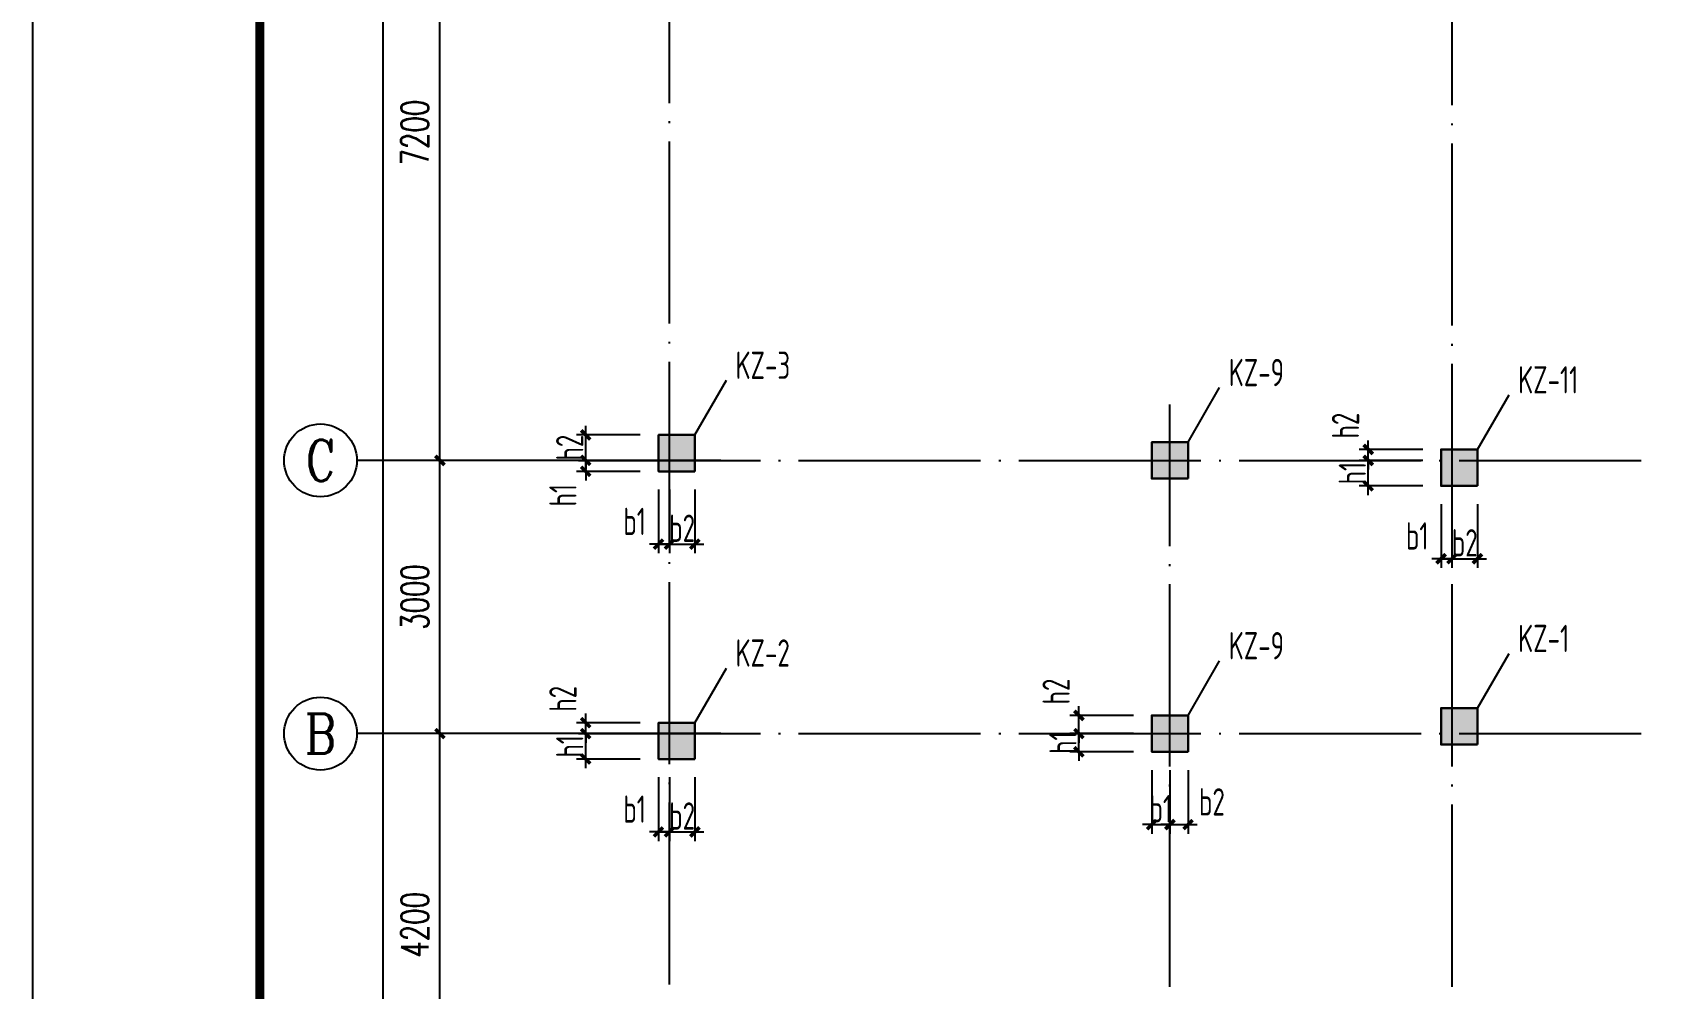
# Model space of a CAD drawing. Extents: x 1051052 to 1482120, y -981644 to -673261.
# Drawn here: x 1166707 to 1184511, y -859729 to -849229 of the extents above; entities that cross this region are included whole.
import ezdxf
from ezdxf.enums import TextEntityAlignment as Align

# ---------------------------------------------------------------- set-up
doc = ezdxf.new("R2010")
doc.units = 0
doc.header["$LTSCALE"] = 1000
doc.header["$MEASUREMENT"] = 0
doc.linetypes.add('DOTE', pattern=[2.42, 2, -0.2, 0.02, -0.2])
for name, color, linetype in [('AXIS', 3, 'Continuous'), ('AXIS_TEXT', 7, 'Continuous'), ('DOTE', 1, 'DOTE'), ('TK', 142, 'Continuous'), ('填充', 8, 'Continuous')]:
    doc.layers.add(name, color=color, linetype=linetype)
for name, color, linetype, lineweight in [('COLU', 2, 'Continuous', 30), ('COLU-DIM', 3, 'Continuous', 25), ('COLU-TEXT', 2, 'Continuous', 25)]:
    doc.layers.add(name, color=color, linetype=linetype, lineweight=lineweight)
doc.layers.add('COLU-HATCH', color=7, linetype='Continuous', lineweight=25, true_color=0x5b5b5b)
doc.styles.add('_TCH_AXIS', font='COMPLEX', dxfattribs={"bigfont": 'GBCBIG'})
doc.styles.add('_TCH_DIM_T3', font='SIMPLEX', dxfattribs={"width": 0.705882, "bigfont": 'GBCBIG'})
doc.styles.add('COMPLEX', font='COMPLEX')
doc.styles.add('FromPkpm', font='Pkpmeng', dxfattribs={"width": 0.7, "bigfont": 'hztxt'})
doc.dimstyles.new('_TCH_ARCH&&100', dxfattribs={"dimtxt": 297.5, "dimasz": 100, "dimexe": 250, "dimexo": 300, "dimgap": 126.25, "dimtad": 1, "dimdec": 0, "dimzin": 0, "dimdsep": 46, "dimtxsty": '_TCH_DIM_T3', "dimblk": 'ARCHTICK', "dimcen": 0.09, "dimclrt": 7, "dimazin": 2, "dimtfac": 1, "dimtdec": 0, "dimtix": 1, "dimtmove": 2, "dimatfit": 3, "dimfxl": 0, "dimtolj": 1, "dimtzin": 0, "dimarcsym": 0})
doc.dimstyles.new('Pkpm_1', dxfattribs={"dimtxt": 250, "dimasz": 100, "dimexe": 250, "dimexo": 0.0625, "dimgap": 25, "dimtad": 1, "dimdec": 0, "dimrnd": 0.5, "dimzin": 0, "dimdsep": 46, "dimtxsty": 'FromPkpm', "dimblk1": 'ARCHTICK', "dimblk2": 'ARCHTICK', "dimsah": 1, "dimcen": 0.09, "dimadec": 0, "dimazin": 0, "dimtfac": 1, "dimtdec": 0, "dimtix": 1, "dimtmove": 2, "dimatfit": 1, "dimfxl": 0, "dimtolj": 1, "dimtzin": 0, "dimarcsym": 0})

# ---------------------------------------------------------------- blocks, each defined once
blk = doc.blocks.new('_ArchTick')
at = {"color": 0, "linetype": 'ByBlock', "const_width": 0.4}
blk.add_lwpolyline([(-0.5, -0.5), (0.5, 0.5)], dxfattribs=at)
blk = doc.blocks.new('*D59')
at = {"layer": 'COLU-DIM', "color": 0, "lineweight": -2, "transparency": 16777216}
for p, q in [((1172787, -857309), (1172787, -856829)), ((1173387, -856929), (1172687, -856929)), ((1173387, -857209), (1172687, -857209))]:
    blk.add_line(p, q, dxfattribs=at)
at = {"layer": 'Defpoints', "color": 0, "transparency": 16777216}
for p in [(1172787, -856929), (1173587, -856929), (1173587, -857209)]:
    blk.add_point(p, dxfattribs=at)
at = {"layer": 'COLU-DIM', "color": 0, "lineweight": -2, "transparency": 16777216, "xscale": 100, "yscale": 100, "zscale": 100}
for p, rotation in [((1172787, -856929), 90), ((1172787, -857209), 270)]:
    blk.add_blockref('_ArchTick', p, dxfattribs=dict(at, rotation=rotation))
at = {"layer": 'COLU-DIM', "color": 0, "transparency": 16777216, "insert": (1172612, -857069), "char_height": 300, "attachment_point": 5, "rotation": 90, "style": 'FromPkpm'}
blk.add_mtext('\\A1;h1', dxfattribs=at)
blk = doc.blocks.new('*D60')
at = {"layer": 'COLU-DIM', "color": 0, "lineweight": -2, "transparency": 16777216}
for p, q in [((1172787, -856809), (1172787, -856709)), ((1173387, -856809), (1172687, -856809)), ((1172787, -856929), (1172787, -856809)), ((1173387, -856929), (1172687, -856929)), ((1172787, -856929), (1172787, -857029))]:
    blk.add_line(p, q, dxfattribs=at)
at = {"layer": 'Defpoints', "color": 0, "transparency": 16777216}
for p in [(1172787, -856809), (1173587, -856809), (1173587, -856929)]:
    blk.add_point(p, dxfattribs=at)
at = {"layer": 'COLU-DIM', "color": 0, "lineweight": -2, "transparency": 16777216, "xscale": 100, "yscale": 100, "zscale": 100}
for p, rotation in [((1172787, -856809), 270), ((1172787, -856929), 90)]:
    blk.add_blockref('_ArchTick', p, dxfattribs=dict(at, rotation=rotation))
at = {"layer": 'COLU-DIM', "color": 0, "transparency": 16777216, "insert": (1172537, -856547), "char_height": 300, "attachment_point": 5, "rotation": 90, "style": 'FromPkpm'}
blk.add_mtext('\\A1;h2', dxfattribs=at)
blk = doc.blocks.new('*D61')
at = {"layer": 'COLU-DIM', "color": 0, "lineweight": -2, "transparency": 16777216}
for p, q in [((1173587, -857409), (1173587, -858109)), ((1173707, -857409), (1173707, -858109)), ((1173587, -858009), (1173487, -858009)), ((1173587, -858009), (1173707, -858009)), ((1173707, -858009), (1173807, -858009))]:
    blk.add_line(p, q, dxfattribs=at)
at = {"layer": 'Defpoints', "color": 0, "transparency": 16777216}
for p in [(1173587, -857209), (1173707, -857209), (1173707, -858009)]:
    blk.add_point(p, dxfattribs=at)
at = {"layer": 'COLU-DIM', "color": 0, "lineweight": -2, "transparency": 16777216, "xscale": 100, "yscale": 100, "zscale": 100}
blk.add_blockref('_ArchTick', (1173587, -858009), dxfattribs=at)
at = {"layer": 'COLU-DIM', "color": 0, "lineweight": -2, "transparency": 16777216, "xscale": 100, "yscale": 100, "zscale": 100, "rotation": 180}
blk.add_blockref('_ArchTick', (1173707, -858009), dxfattribs=at)
at = {"layer": 'COLU-DIM', "color": 0, "transparency": 16777216, "insert": (1173325, -857759), "char_height": 300, "attachment_point": 5, "style": 'FromPkpm'}
blk.add_mtext('\\A1;b1', dxfattribs=at)
blk = doc.blocks.new('*D62')
at = {"layer": 'COLU-DIM', "color": 0, "lineweight": -2, "transparency": 16777216}
for p, q in [((1173707, -857409), (1173707, -858109)), ((1173987, -857409), (1173987, -858109)), ((1173707, -858009), (1173607, -858009)), ((1173707, -858009), (1173987, -858009)), ((1173987, -858009), (1174087, -858009))]:
    blk.add_line(p, q, dxfattribs=at)
at = {"layer": 'Defpoints', "color": 0, "transparency": 16777216}
for p in [(1173707, -857209), (1173987, -857209), (1173987, -858009)]:
    blk.add_point(p, dxfattribs=at)
at = {"layer": 'COLU-DIM', "color": 0, "lineweight": -2, "transparency": 16777216, "xscale": 100, "yscale": 100, "zscale": 100}
blk.add_blockref('_ArchTick', (1173707, -858009), dxfattribs=at)
at = {"layer": 'COLU-DIM', "color": 0, "lineweight": -2, "transparency": 16777216, "xscale": 100, "yscale": 100, "zscale": 100, "rotation": 180}
blk.add_blockref('_ArchTick', (1173987, -858009), dxfattribs=at)
at = {"layer": 'COLU-DIM', "color": 0, "transparency": 16777216, "insert": (1173847, -857834), "char_height": 300, "attachment_point": 5, "style": 'FromPkpm'}
blk.add_mtext('\\A1;b2', dxfattribs=at)
blk = doc.blocks.new('*D63')
at = {"layer": 'COLU-DIM', "color": 0, "lineweight": -2, "transparency": 16777216}
for p, q in [((1172787, -853929), (1172787, -853829)), ((1173387, -853929), (1172687, -853929)), ((1173387, -854049), (1172687, -854049)), ((1172787, -854049), (1172787, -853929)), ((1172787, -854049), (1172787, -854149))]:
    blk.add_line(p, q, dxfattribs=at)
at = {"layer": 'Defpoints', "color": 0, "transparency": 16777216}
for p in [(1172787, -853929), (1173587, -853929), (1173587, -854049)]:
    blk.add_point(p, dxfattribs=at)
at = {"layer": 'COLU-DIM', "color": 0, "lineweight": -2, "transparency": 16777216, "xscale": 100, "yscale": 100, "zscale": 100}
for p, rotation in [((1172787, -853929), 270), ((1172787, -854049), 90)]:
    blk.add_blockref('_ArchTick', p, dxfattribs=dict(at, rotation=rotation))
at = {"layer": 'COLU-DIM', "color": 0, "transparency": 16777216, "insert": (1172537, -854311), "char_height": 300, "attachment_point": 5, "rotation": 90, "style": 'FromPkpm'}
blk.add_mtext('\\A1;h1', dxfattribs=at)
blk = doc.blocks.new('*D64')
at = {"layer": 'COLU-DIM', "color": 0, "lineweight": -2, "transparency": 16777216}
for p, q in [((1173387, -853649), (1172687, -853649)), ((1172787, -853649), (1172787, -853549)), ((1172787, -853929), (1172787, -853649)), ((1173387, -853929), (1172687, -853929)), ((1172787, -853929), (1172787, -854029))]:
    blk.add_line(p, q, dxfattribs=at)
at = {"layer": 'Defpoints', "color": 0, "transparency": 16777216}
for p in [(1172787, -853649), (1173587, -853649), (1173587, -853929)]:
    blk.add_point(p, dxfattribs=at)
at = {"layer": 'COLU-DIM', "color": 0, "lineweight": -2, "transparency": 16777216, "xscale": 100, "yscale": 100, "zscale": 100}
for p, rotation in [((1172787, -853649), 270), ((1172787, -853929), 90)]:
    blk.add_blockref('_ArchTick', p, dxfattribs=dict(at, rotation=rotation))
at = {"layer": 'COLU-DIM', "color": 0, "transparency": 16777216, "insert": (1172612, -853789), "char_height": 300, "attachment_point": 5, "rotation": 90, "style": 'FromPkpm'}
blk.add_mtext('\\A1;h2', dxfattribs=at)
blk = doc.blocks.new('*D65')
at = {"layer": 'COLU-DIM', "color": 0, "lineweight": -2, "transparency": 16777216}
for p, q in [((1173587, -854249), (1173587, -854949)), ((1173707, -854249), (1173707, -854949)), ((1173587, -854849), (1173487, -854849)), ((1173587, -854849), (1173707, -854849)), ((1173707, -854849), (1173807, -854849))]:
    blk.add_line(p, q, dxfattribs=at)
at = {"layer": 'Defpoints', "color": 0, "transparency": 16777216}
for p in [(1173587, -854049), (1173707, -854049), (1173707, -854849)]:
    blk.add_point(p, dxfattribs=at)
at = {"layer": 'COLU-DIM', "color": 0, "lineweight": -2, "transparency": 16777216, "xscale": 100, "yscale": 100, "zscale": 100}
blk.add_blockref('_ArchTick', (1173587, -854849), dxfattribs=at)
at = {"layer": 'COLU-DIM', "color": 0, "lineweight": -2, "transparency": 16777216, "xscale": 100, "yscale": 100, "zscale": 100, "rotation": 180}
blk.add_blockref('_ArchTick', (1173707, -854849), dxfattribs=at)
at = {"layer": 'COLU-DIM', "color": 0, "transparency": 16777216, "insert": (1173325, -854599), "char_height": 300, "attachment_point": 5, "style": 'FromPkpm'}
blk.add_mtext('\\A1;b1', dxfattribs=at)
blk = doc.blocks.new('*D66')
at = {"layer": 'COLU-DIM', "color": 0, "lineweight": -2, "transparency": 16777216}
for p, q in [((1173707, -854249), (1173707, -854949)), ((1173987, -854249), (1173987, -854949)), ((1173707, -854849), (1173607, -854849)), ((1173707, -854849), (1173987, -854849)), ((1173987, -854849), (1174087, -854849))]:
    blk.add_line(p, q, dxfattribs=at)
at = {"layer": 'Defpoints', "color": 0, "transparency": 16777216}
for p in [(1173707, -854049), (1173987, -854049), (1173987, -854849)]:
    blk.add_point(p, dxfattribs=at)
at = {"layer": 'COLU-DIM', "color": 0, "lineweight": -2, "transparency": 16777216, "xscale": 100, "yscale": 100, "zscale": 100}
blk.add_blockref('_ArchTick', (1173707, -854849), dxfattribs=at)
at = {"layer": 'COLU-DIM', "color": 0, "lineweight": -2, "transparency": 16777216, "xscale": 100, "yscale": 100, "zscale": 100, "rotation": 180}
blk.add_blockref('_ArchTick', (1173987, -854849), dxfattribs=at)
at = {"layer": 'COLU-DIM', "color": 0, "transparency": 16777216, "insert": (1173847, -854674), "char_height": 300, "attachment_point": 5, "style": 'FromPkpm'}
blk.add_mtext('\\A1;b2', dxfattribs=at)
blk = doc.blocks.new('*D87')
at = {"layer": 'COLU-DIM', "color": 0, "lineweight": -2, "transparency": 16777216}
for p, q in [((1178207, -856929), (1178207, -856829)), ((1178807, -856929), (1178107, -856929)), ((1178207, -857129), (1178207, -856929)), ((1178807, -857129), (1178107, -857129)), ((1178207, -857129), (1178207, -857229))]:
    blk.add_line(p, q, dxfattribs=at)
at = {"layer": 'Defpoints', "color": 0, "transparency": 16777216}
for p in [(1178207, -856929), (1179007, -856929), (1179007, -857129)]:
    blk.add_point(p, dxfattribs=at)
at = {"layer": 'COLU-DIM', "color": 0, "lineweight": -2, "transparency": 16777216, "xscale": 100, "yscale": 100, "zscale": 100}
for p, rotation in [((1178207, -856929), 270), ((1178207, -857129), 90)]:
    blk.add_blockref('_ArchTick', p, dxfattribs=dict(at, rotation=rotation))
at = {"layer": 'COLU-DIM', "color": 0, "transparency": 16777216, "insert": (1178032, -857029), "char_height": 300, "attachment_point": 5, "rotation": 90, "style": 'FromPkpm'}
blk.add_mtext('\\A1;h1', dxfattribs=at)
blk = doc.blocks.new('*D88')
at = {"layer": 'COLU-DIM', "color": 0, "lineweight": -2, "transparency": 16777216}
for p, q in [((1178807, -856729), (1178107, -856729)), ((1178207, -856729), (1178207, -856629)), ((1178207, -856929), (1178207, -856729)), ((1178807, -856929), (1178107, -856929)), ((1178207, -856929), (1178207, -857029))]:
    blk.add_line(p, q, dxfattribs=at)
at = {"layer": 'Defpoints', "color": 0, "transparency": 16777216}
for p in [(1178207, -856729), (1179007, -856729), (1179007, -856929)]:
    blk.add_point(p, dxfattribs=at)
at = {"layer": 'COLU-DIM', "color": 0, "lineweight": -2, "transparency": 16777216, "xscale": 100, "yscale": 100, "zscale": 100}
for p, rotation in [((1178207, -856729), 270), ((1178207, -856929), 90)]:
    blk.add_blockref('_ArchTick', p, dxfattribs=dict(at, rotation=rotation))
at = {"layer": 'COLU-DIM', "color": 0, "transparency": 16777216, "insert": (1177957, -856467), "char_height": 300, "attachment_point": 5, "rotation": 90, "style": 'FromPkpm'}
blk.add_mtext('\\A1;h2', dxfattribs=at)
blk = doc.blocks.new('*D89')
at = {"layer": 'COLU-DIM', "color": 0, "lineweight": -2, "transparency": 16777216}
for p, q in [((1179007, -857329), (1179007, -858029)), ((1179207, -857329), (1179207, -858029)), ((1179007, -857929), (1178907, -857929)), ((1179007, -857929), (1179207, -857929)), ((1179207, -857929), (1179307, -857929))]:
    blk.add_line(p, q, dxfattribs=at)
at = {"layer": 'Defpoints', "color": 0, "transparency": 16777216}
for p in [(1179007, -857129), (1179207, -857129), (1179207, -857929)]:
    blk.add_point(p, dxfattribs=at)
at = {"layer": 'COLU-DIM', "color": 0, "lineweight": -2, "transparency": 16777216, "xscale": 100, "yscale": 100, "zscale": 100}
blk.add_blockref('_ArchTick', (1179007, -857929), dxfattribs=at)
at = {"layer": 'COLU-DIM', "color": 0, "lineweight": -2, "transparency": 16777216, "xscale": 100, "yscale": 100, "zscale": 100, "rotation": 180}
blk.add_blockref('_ArchTick', (1179207, -857929), dxfattribs=at)
at = {"layer": 'COLU-DIM', "color": 0, "transparency": 16777216, "insert": (1179107, -857754), "char_height": 300, "attachment_point": 5, "style": 'FromPkpm'}
blk.add_mtext('\\A1;b1', dxfattribs=at)
blk = doc.blocks.new('*D90')
at = {"layer": 'COLU-DIM', "color": 0, "lineweight": -2, "transparency": 16777216}
for p, q in [((1179207, -857329), (1179207, -858029)), ((1179407, -857329), (1179407, -858029)), ((1179207, -857929), (1179107, -857929)), ((1179207, -857929), (1179407, -857929)), ((1179407, -857929), (1179507, -857929))]:
    blk.add_line(p, q, dxfattribs=at)
at = {"layer": 'Defpoints', "color": 0, "transparency": 16777216}
for p in [(1179207, -857129), (1179407, -857129), (1179407, -857929)]:
    blk.add_point(p, dxfattribs=at)
at = {"layer": 'COLU-DIM', "color": 0, "lineweight": -2, "transparency": 16777216, "xscale": 100, "yscale": 100, "zscale": 100}
blk.add_blockref('_ArchTick', (1179207, -857929), dxfattribs=at)
at = {"layer": 'COLU-DIM', "color": 0, "lineweight": -2, "transparency": 16777216, "xscale": 100, "yscale": 100, "zscale": 100, "rotation": 180}
blk.add_blockref('_ArchTick', (1179407, -857929), dxfattribs=at)
at = {"layer": 'COLU-DIM', "color": 0, "transparency": 16777216, "insert": (1179669, -857679), "char_height": 300, "attachment_point": 5, "style": 'FromPkpm'}
blk.add_mtext('\\A1;b2', dxfattribs=at)
blk = doc.blocks.new('*D95')
at = {"layer": 'COLU-DIM', "color": 0, "lineweight": -2, "transparency": 16777216}
for p, q in [((1181387, -854309), (1181387, -853829)), ((1181987, -853929), (1181287, -853929)), ((1181987, -854209), (1181287, -854209))]:
    blk.add_line(p, q, dxfattribs=at)
at = {"layer": 'Defpoints', "color": 0, "transparency": 16777216}
for p in [(1181387, -853929), (1182187, -853929), (1182187, -854209)]:
    blk.add_point(p, dxfattribs=at)
at = {"layer": 'COLU-DIM', "color": 0, "lineweight": -2, "transparency": 16777216, "xscale": 100, "yscale": 100, "zscale": 100}
for p, rotation in [((1181387, -853929), 90), ((1181387, -854209), 270)]:
    blk.add_blockref('_ArchTick', p, dxfattribs=dict(at, rotation=rotation))
at = {"layer": 'COLU-DIM', "color": 0, "transparency": 16777216, "insert": (1181212, -854069), "char_height": 300, "attachment_point": 5, "rotation": 90, "style": 'FromPkpm'}
blk.add_mtext('\\A1;h1', dxfattribs=at)
blk = doc.blocks.new('*D96')
at = {"layer": 'COLU-DIM', "color": 0, "lineweight": -2, "transparency": 16777216}
for p, q in [((1181387, -853809), (1181387, -853709)), ((1181987, -853809), (1181287, -853809)), ((1181387, -853929), (1181387, -853809)), ((1181987, -853929), (1181287, -853929)), ((1181387, -853929), (1181387, -854029))]:
    blk.add_line(p, q, dxfattribs=at)
at = {"layer": 'Defpoints', "color": 0, "transparency": 16777216}
for p in [(1181387, -853809), (1182187, -853809), (1182187, -853929)]:
    blk.add_point(p, dxfattribs=at)
at = {"layer": 'COLU-DIM', "color": 0, "lineweight": -2, "transparency": 16777216, "xscale": 100, "yscale": 100, "zscale": 100}
for p, rotation in [((1181387, -853809), 270), ((1181387, -853929), 90)]:
    blk.add_blockref('_ArchTick', p, dxfattribs=dict(at, rotation=rotation))
at = {"layer": 'COLU-DIM', "color": 0, "transparency": 16777216, "insert": (1181137, -853547), "char_height": 300, "attachment_point": 5, "rotation": 90, "style": 'FromPkpm'}
blk.add_mtext('\\A1;h2', dxfattribs=at)
blk = doc.blocks.new('*D97')
at = {"layer": 'COLU-DIM', "color": 0, "lineweight": -2, "transparency": 16777216}
for p, q in [((1182187, -854409), (1182187, -855109)), ((1182307, -854409), (1182307, -855109)), ((1182187, -855009), (1182087, -855009)), ((1182187, -855009), (1182307, -855009)), ((1182307, -855009), (1182407, -855009))]:
    blk.add_line(p, q, dxfattribs=at)
at = {"layer": 'Defpoints', "color": 0, "transparency": 16777216}
for p in [(1182187, -854209), (1182307, -854209), (1182307, -855009)]:
    blk.add_point(p, dxfattribs=at)
at = {"layer": 'COLU-DIM', "color": 0, "lineweight": -2, "transparency": 16777216, "xscale": 100, "yscale": 100, "zscale": 100}
blk.add_blockref('_ArchTick', (1182187, -855009), dxfattribs=at)
at = {"layer": 'COLU-DIM', "color": 0, "lineweight": -2, "transparency": 16777216, "xscale": 100, "yscale": 100, "zscale": 100, "rotation": 180}
blk.add_blockref('_ArchTick', (1182307, -855009), dxfattribs=at)
at = {"layer": 'COLU-DIM', "color": 0, "transparency": 16777216, "insert": (1181925, -854759), "char_height": 300, "attachment_point": 5, "style": 'FromPkpm'}
blk.add_mtext('\\A1;b1', dxfattribs=at)
blk = doc.blocks.new('*D98')
at = {"layer": 'COLU-DIM', "color": 0, "lineweight": -2, "transparency": 16777216}
for p, q in [((1182307, -854409), (1182307, -855109)), ((1182587, -854409), (1182587, -855109)), ((1182307, -855009), (1182207, -855009)), ((1182307, -855009), (1182587, -855009)), ((1182587, -855009), (1182687, -855009))]:
    blk.add_line(p, q, dxfattribs=at)
at = {"layer": 'Defpoints', "color": 0, "transparency": 16777216}
for p in [(1182307, -854209), (1182587, -854209), (1182587, -855009)]:
    blk.add_point(p, dxfattribs=at)
at = {"layer": 'COLU-DIM', "color": 0, "lineweight": -2, "transparency": 16777216, "xscale": 100, "yscale": 100, "zscale": 100}
blk.add_blockref('_ArchTick', (1182307, -855009), dxfattribs=at)
at = {"layer": 'COLU-DIM', "color": 0, "lineweight": -2, "transparency": 16777216, "xscale": 100, "yscale": 100, "zscale": 100, "rotation": 180}
blk.add_blockref('_ArchTick', (1182587, -855009), dxfattribs=at)
at = {"layer": 'COLU-DIM', "color": 0, "transparency": 16777216, "insert": (1182447, -854834), "char_height": 300, "attachment_point": 5, "style": 'FromPkpm'}
blk.add_mtext('\\A1;b2', dxfattribs=at)
blk = doc.blocks.new('*D105')
at = {"layer": 'AXIS', "color": 0, "lineweight": -2, "transparency": 16777216}
for p, q in [((1172685, -856929), (1170935, -856929)), ((1171185, -861129), (1171185, -856929)), ((1172685, -861129), (1170935, -861129))]:
    blk.add_line(p, q, dxfattribs=at)
at = {"layer": 'Defpoints', "color": 0, "transparency": 16777216}
for p in [(1171185, -856929), (1173685, -856929), (1173685, -861129)]:
    blk.add_point(p, dxfattribs=at)
at = {"layer": 'AXIS', "color": 0, "lineweight": -2, "transparency": 16777216, "xscale": 100, "yscale": 100, "zscale": 100}
for p, rotation in [((1171185, -856929), 90), ((1171185, -861129), 270)]:
    blk.add_blockref('_ArchTick', p, dxfattribs=dict(at, rotation=rotation))
at = {"layer": 'AXIS', "color": 7, "transparency": 16777216, "insert": (1170910, -859029), "char_height": 297.5, "attachment_point": 5, "rotation": 90, "style": '_TCH_DIM_T3'}
blk.add_mtext('\\A1;4200', dxfattribs=at)
blk = doc.blocks.new('*D106')
at = {"layer": 'AXIS', "color": 0, "lineweight": -2, "transparency": 16777216}
for p, q in [((1172685, -853929), (1170935, -853929)), ((1171185, -856929), (1171185, -853929)), ((1172685, -856929), (1170935, -856929))]:
    blk.add_line(p, q, dxfattribs=at)
at = {"layer": 'Defpoints', "color": 0, "transparency": 16777216}
for p in [(1171185, -853929), (1173685, -853929), (1173685, -856929)]:
    blk.add_point(p, dxfattribs=at)
at = {"layer": 'AXIS', "color": 0, "lineweight": -2, "transparency": 16777216, "xscale": 100, "yscale": 100, "zscale": 100}
for p, rotation in [((1171185, -853929), 90), ((1171185, -856929), 270)]:
    blk.add_blockref('_ArchTick', p, dxfattribs=dict(at, rotation=rotation))
at = {"layer": 'AXIS', "color": 7, "transparency": 16777216, "insert": (1170910, -855429), "char_height": 297.5, "attachment_point": 5, "rotation": 90, "style": '_TCH_DIM_T3'}
blk.add_mtext('\\A1;3000', dxfattribs=at)
blk = doc.blocks.new('*D107')
at = {"layer": 'AXIS', "color": 0, "lineweight": -2, "transparency": 16777216}
for p, q in [((1172685, -846729), (1170935, -846729)), ((1171185, -853929), (1171185, -846729)), ((1172685, -853929), (1170935, -853929))]:
    blk.add_line(p, q, dxfattribs=at)
at = {"layer": 'Defpoints', "color": 0, "transparency": 16777216}
for p in [(1171185, -846729), (1173685, -846729), (1173685, -853929)]:
    blk.add_point(p, dxfattribs=at)
at = {"layer": 'AXIS', "color": 0, "lineweight": -2, "transparency": 16777216, "xscale": 100, "yscale": 100, "zscale": 100}
for p, rotation in [((1171185, -846729), 90), ((1171185, -853929), 270)]:
    blk.add_blockref('_ArchTick', p, dxfattribs=dict(at, rotation=rotation))
at = {"layer": 'AXIS', "color": 7, "transparency": 16777216, "insert": (1170910, -850329), "char_height": 297.5, "attachment_point": 5, "rotation": 90, "style": '_TCH_DIM_T3'}
blk.add_mtext('\\A1;7200', dxfattribs=at)
blk = doc.blocks.new('*D110')
at = {"layer": 'AXIS', "color": 0, "lineweight": -2, "transparency": 16777216}
for p, q in [((1172061, -835729), (1170311, -835729)), ((1170561, -861129), (1170561, -835729)), ((1172061, -861129), (1170311, -861129))]:
    blk.add_line(p, q, dxfattribs=at)
at = {"layer": 'Defpoints', "color": 0, "transparency": 16777216}
for p in [(1170561, -835729), (1173861, -835729), (1173861, -861129)]:
    blk.add_point(p, dxfattribs=at)
at = {"layer": 'AXIS', "color": 0, "lineweight": -2, "transparency": 16777216, "xscale": 100, "yscale": 100, "zscale": 100}
for p, rotation in [((1170561, -835729), 90), ((1170561, -861129), 270)]:
    blk.add_blockref('_ArchTick', p, dxfattribs=dict(at, rotation=rotation))
at = {"layer": 'AXIS', "color": 7, "transparency": 16777216, "insert": (1170286, -848429), "char_height": 297.5, "attachment_point": 5, "rotation": 90, "style": '_TCH_DIM_T3'}
blk.add_mtext('\\A1;25400', dxfattribs=at)
blk = doc.blocks.new('_AXISO')
blk.add_circle((0, 0), 0.5)
at = {"layer": 'AXIS_TEXT', "style": 'COMPLEX', "width": 1.041667}
blk.add_attdef('A', text='', height=0.56, dxfattribs=at).set_placement((-0.25, -0.28), (0.25, -0.28), align=Align.FIT)
blk = doc.blocks.new('A2K')
at = {"layer": 'TK'}
blk.add_lwpolyline([(0, 0), (59400, 0), (59400, 42000), (0, 42000)], close=True, dxfattribs=at)
at = {"layer": 'TK', "const_width": 100}
blk.add_lwpolyline([(2500, 1000), (58400, 1000), (58400, 41000), (2500, 41000)], close=True, dxfattribs=at)

msp = doc.modelspace()

# ---------------------------------------------------------------- hatches: boundary and pattern name
at = {"layer": 'COLU-HATCH', "transparency": 33554687}
for points in [[(1173987.439, -854049.077), (1173987.439, -853649.077), (1173587.439, -853649.077), (1173587.439, -854049.077)], [(1179407.439, -854129.077), (1179407.439, -853729.077), (1179007.439, -853729.077), (1179007.439, -854129.077)], [(1182587.439, -854209.077), (1182587.439, -853809.077), (1182187.439, -853809.077), (1182187.439, -854209.077)], [(1179407.439, -857129.077), (1179407.439, -856729.077), (1179007.439, -856729.077), (1179007.439, -857129.077)], [(1182587.439, -857049.077), (1182587.439, -856649.077), (1182187.439, -856649.077), (1182187.439, -857049.077)], [(1173987.439, -857209.077), (1173987.439, -856809.077), (1173587.439, -856809.077), (1173587.439, -857209.077)]]:
    msp.add_hatch(color=256, dxfattribs=at).paths.add_polyline_path(points, flags=0)

# ---------------------------------------------------------------- linework, layer by layer
at = {"layer": 'AXIS'}
for p, q in [((1174272.885, -853929.077), (1170272.885, -853929.077)), ((1174272.885, -856929.077), (1170272.885, -856929.077))]:
    msp.add_line(p, q, dxfattribs=at)
at = {"layer": 'COLU'}
for points in [[(1173987.439, -854049.077), (1173987.439, -853649.077), (1173587.439, -853649.077), (1173587.439, -854049.077)], [(1179407.439, -854129.077), (1179407.439, -853729.077), (1179007.439, -853729.077), (1179007.439, -854129.077)], [(1182587.439, -854209.077), (1182587.439, -853809.077), (1182187.439, -853809.077), (1182187.439, -854209.077)], [(1179407.439, -857129.077), (1179407.439, -856729.077), (1179007.439, -856729.077), (1179007.439, -857129.077)], [(1182587.439, -857049.077), (1182587.439, -856649.077), (1182187.439, -856649.077), (1182187.439, -857049.077)], [(1173987.439, -857209.077), (1173987.439, -856809.077), (1173587.439, -856809.077), (1173587.439, -857209.077)]]:
    msp.add_lwpolyline(points, close=True, dxfattribs=at)
at = {"layer": 'COLU-TEXT'}
for p, q in [((1173987.439, -853649.077), (1174333.849, -853049.077)), ((1179407.439, -853729.077), (1179753.849, -853129.077)), ((1182587.439, -853809.077), (1182933.849, -853209.077)), ((1179407.439, -856729.077), (1179753.849, -856129.077)), ((1182587.439, -856649.077), (1182933.849, -856049.077)), ((1173987.439, -856809.077), (1174333.849, -856209.077))]:
    msp.add_line(p, q, dxfattribs=at)
at = {"layer": 'DOTE'}
for p, q in [((1182307.439, -862129.077), (1182307.439, -834729.077)), ((1173707.439, -862105.077), (1173707.439, -845142.625)), ((1179207.439, -862129.077), (1179207.439, -853316.291)), ((1172707.439, -853929.077), (1184487.115, -853929.077)), ((1172707.439, -856929.077), (1184487.115, -856929.077))]:
    msp.add_line(p, q, dxfattribs=at)

# ---------------------------------------------------------------- block references
at = {"layer": 'AXIS'}
ref = msp.add_blockref('_AXISO', (1169872.885, -853929.077), dxfattribs=dict(at, xscale=800, yscale=800, zscale=800))
ref.add_attrib('A', 'C', dxfattribs={"layer": 'AXIS_TEXT', "height": 455.691, "style": '_TCH_AXIS'}).set_placement((1169710.138, -854156.922), (1170035.632, -854156.922), align=Align.FIT)
ref = msp.add_blockref('_AXISO', (1169872.885, -856929.077), dxfattribs=dict(at, xscale=800, yscale=800, zscale=800))
ref.add_attrib('A', 'B', dxfattribs={"layer": 'AXIS_TEXT', "height": 435.257, "style": '_TCH_AXIS'}).set_placement((1169696.71, -857146.706), (1170049.061, -857146.706), align=Align.FIT)
at = {"layer": '填充'}
msp.add_blockref('A2K', (1166707.18, -870229.077), dxfattribs=at)

# ---------------------------------------------------------------- texts
at = {"layer": 'COLU-TEXT', "style": 'FromPkpm', "width": 0.7}
for s, p in [('KZ-3', (1174433.849, -853034.077)), ('KZ-9', (1179853.849, -853114.077)), ('KZ-11', (1183033.849, -853194.077)), ('KZ-9', (1179853.849, -856114.077)), ('KZ-1', (1183033.849, -856034.077)), ('KZ-2', (1174433.849, -856194.077))]:
    msp.add_text(s, height=300, dxfattribs=at).set_placement(p)

# ---------------------------------------------------------------- dimensions: what is measured, and where the dimension line sits
at = {"layer": 'AXIS'}
for p1, p2, distance, picture, middle in [((1173861.146, -861129.077), (1173861.146, -835729.077), 3300, '*D110', (1170286.146, -848429.077)), ((1173685.377, -853929.077), (1173685.377, -846729.077), 2500, '*D107', (1170910.377, -850329.077)), ((1173685.377, -856929.077), (1173685.377, -853929.077), 2500, '*D106', (1170910.377, -855429.077)), ((1173685.377, -861129.077), (1173685.377, -856929.077), 2500, '*D105', (1170910.377, -859029.077))]:
    dim = msp.add_aligned_dim(p1=p1, p2=p2, distance=distance, dimstyle='_TCH_ARCH&&100', dxfattribs=at)
    dim.commit()
    dim.dimension.update_dxf_attribs({"geometry": picture, "text_midpoint": middle})
at = {"layer": 'COLU-DIM'}
for base, p1, p2, angle, text, picture, middle in [((1181387.439, -853809.077), (1182187.439, -853929.077), (1182187.439, -853809.077), 90, 'h2', '*D96', (1181137.439, -853547.077)), ((1172787.439, -853929.077), (1173587.439, -854049.077), (1173587.439, -853929.077), 90, 'h1', '*D63', (1172537.439, -854311.077)), ((1173707.439, -854849.077), (1173587.439, -854049.077), (1173707.439, -854049.077), 0, 'b1', '*D65', (1173325.439, -854599.077)), ((1182307.439, -855009.077), (1182187.439, -854209.077), (1182307.439, -854209.077), 0, 'b1', '*D97', (1181925.439, -854759.077)), ((1172787.439, -856809.077), (1173587.439, -856929.077), (1173587.439, -856809.077), 90, 'h2', '*D60', (1172537.439, -856547.077)), ((1178207.439, -856729.077), (1179007.439, -856929.077), (1179007.439, -856729.077), 90, 'h2', '*D88', (1177957.439, -856467.077)), ((1173707.439, -858009.077), (1173587.439, -857209.077), (1173707.439, -857209.077), 0, 'b1', '*D61', (1173325.439, -857759.077)), ((1179407.439, -857929.077), (1179207.439, -857129.077), (1179407.439, -857129.077), 0, 'b2', '*D90', (1179669.439, -857679.077))]:
    dim = msp.add_linear_dim(base=base, p1=p1, p2=p2, angle=angle, text=text, dimstyle='Pkpm_1', override={"dimscale": 1, "dimtxt": 300, "dimasz": 100, "dimexe": 100, "dimexo": 200, "dimtad": 1, "dimtih": 0, "dimtoh": 0, "dimdle": 100}, dxfattribs=at)
    dim.commit()
    dim.dimension.update_dxf_attribs({"geometry": picture, "text_midpoint": middle, "dimtype": 129})
for p1, p2, distance, text, picture, middle in [((1173587.439, -853929.077), (1173587.439, -853649.077), 800, 'h2', '*D64', (1172612.439, -853789.077)), ((1182187.439, -854209.077), (1182187.439, -853929.077), 800, 'h1', '*D95', (1181212.439, -854069.077)), ((1173707.439, -854049.077), (1173987.439, -854049.077), -800, 'b2', '*D66', (1173847.439, -854674.077)), ((1182307.439, -854209.077), (1182587.439, -854209.077), -800, 'b2', '*D98', (1182447.439, -854834.077)), ((1173587.439, -857209.077), (1173587.439, -856929.077), 800, 'h1', '*D59', (1172612.439, -857069.077)), ((1179007.439, -857129.077), (1179007.439, -856929.077), 800, 'h1', '*D87', (1178032.439, -857029.077)), ((1173707.439, -857209.077), (1173987.439, -857209.077), -800, 'b2', '*D62', (1173847.439, -857834.077)), ((1179007.439, -857129.077), (1179207.439, -857129.077), -800, 'b1', '*D89', (1179107.439, -857754.077))]:
    dim = msp.add_aligned_dim(p1=p1, p2=p2, distance=distance, text=text, dimstyle='Pkpm_1', override={"dimscale": 1, "dimtxt": 300, "dimasz": 100, "dimexe": 100, "dimexo": 200, "dimtad": 1, "dimjust": 0, "dimtih": 0, "dimtoh": 0, "dimdle": 100, "dimtix": 1, "dimtmove": 0, "dimatfit": 3}, dxfattribs=at)
    dim.commit()
    dim.dimension.update_dxf_attribs({"geometry": picture, "text_midpoint": middle})

doc.saveas('drawing.dxf')
